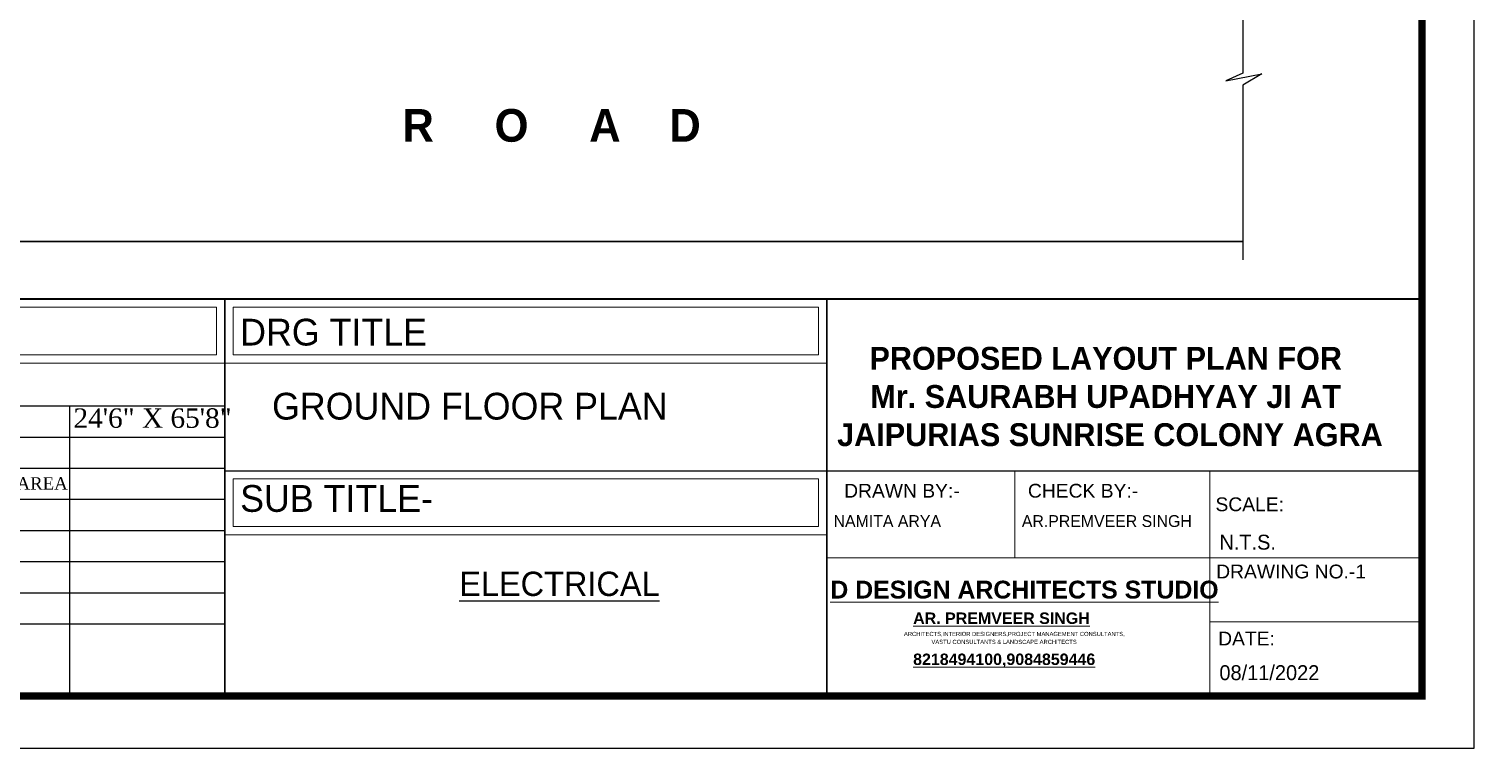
# Model space of a CAD drawing. Header units: millimetres. Extents: x -6808 to 215771, y -89660 to -16303.
# Drawn here: x 98732.2 to 99178.4, y -53532.4 to -53310.5 of the extents above; entities that cross this region are included whole.
import ezdxf

# ---------------------------------------------------------------- set-up
doc = ezdxf.new("R2010")
doc.units = ezdxf.units.MM
doc.layers.get('0').update_dxf_attribs({"color": 8})
doc.layers.add('FORMAT', color=7, linetype='Continuous')
doc.layers.add('FORMAT LAAYER', color=250, linetype='Continuous', lineweight=13)
doc.layers.add('text', color=7, linetype='Continuous', lineweight=25)
doc.styles.add('cdim', font='arial.ttf')
doc.styles.add('HYPERMARTBORA0$0$SANSSERIFBOLD', font='sasb____.pfb', dxfattribs={"height": 0.2})
doc.styles.add('SAJ', font='eurr____.ttf')
doc.styles.add('working', font='swissl.ttf')

msp = doc.modelspace()

# ---------------------------------------------------------------- linework, layer by layer
msp.add_lwpolyline([(99106.955, -53284.611), (99106.955, -53324.169), (99101.781, -53326.565), (99112.816, -53324.379), (99106.986, -53327.835), (99106.986, -53381.752)])
at = {"lineweight": 30}
msp.add_lwpolyline([(99106.986, -53376.128), (98667.172, -53376.128)], dxfattribs=at)
at = {"layer": 'FORMAT', "lineweight": 18}
msp.add_line((98792.735, -53413.695), (98792.735, -53393.871), dxfattribs=at)
at = {"layer": 'FORMAT', "linetype": 'ByBlock'}
for p, q in [((98535.019, -53426.862), (98792.735, -53426.862)), ((98535.019, -53436.466), (98792.735, -53436.466)), ((98535.019, -53446.071), (98792.735, -53446.071)), ((98535.019, -53455.675), (98792.735, -53455.675)), ((98535.019, -53465.279), (98792.735, -53465.279)), ((98535.019, -53474.883), (98792.735, -53474.883)), ((98535.019, -53484.487), (98792.735, -53484.487)), ((98535.019, -53494.091), (98792.735, -53494.091))]:
    msp.add_line(p, q, dxfattribs=at)
at = {"layer": 'FORMAT'}
msp.add_line((98744.908, -53516.362), (98744.908, -53426.862), dxfattribs=at)
at = {"layer": 'FORMAT', "ltscale": 2}
msp.add_line((98792.735, -53446.834), (99162.293, -53446.834), dxfattribs=at)
at = {"layer": 'FORMAT', "lineweight": 13, "ltscale": 20}
for p, q in [((99036.629, -53446.834), (99036.629, -53473.775)), ((99096.799, -53493.441), (99162.293, -53493.441))]:
    msp.add_line(p, q, dxfattribs=at)
at = {"layer": 'FORMAT', "color": 0}
msp.add_lwpolyline([(98414.532, -52447.789), (98414.532, -53532.439), (99178.37, -53532.439), (99178.37, -52447.789)], close=True, dxfattribs=at)
msp.add_lwpolyline([(98414.532, -52447.789), (98414.532, -53532.439), (99178.37, -53532.439), (99178.37, -52447.789)], close=True, dxfattribs=at)
at = {"layer": 'FORMAT', "color": 0, "const_width": 2.24}
msp.add_lwpolyline([(98430.609, -52463.866), (98430.609, -53516.362), (99162.293, -53516.362), (99162.293, -52463.866)], close=True, dxfattribs=at)
msp.add_lwpolyline([(98430.609, -52463.866), (98430.609, -53516.362), (99162.293, -53516.362), (99162.293, -52463.866)], close=True, dxfattribs=at)
at = {"layer": 'FORMAT', "ltscale": 2, "const_width": 0.559}
for points in [[(98534.503, -53393.871), (98534.503, -53516.362), (98430.609, -53516.362), (98430.609, -53393.871), (99162.293, -53393.871)], [(98792.735, -53516.362), (98792.735, -53393.871)]]:
    msp.add_lwpolyline(points, dxfattribs=at)
at = {"layer": 'FORMAT', "lineweight": 18}
for points in [[(98978.551, -53413.695), (98534.503, -53413.695), (98534.503, -53393.871), (98978.551, -53393.871)], [(98978.551, -53393.871), (98978.551, -53413.695)]]:
    msp.add_lwpolyline(points, dxfattribs=at)
at = {"layer": 'FORMAT', "const_width": 0.559}
msp.add_lwpolyline([(98978.551, -53516.362), (98978.551, -53393.871)], dxfattribs=at)
at = {"layer": 'FORMAT', "lineweight": 18}
for points in [[(98666.179, -53396.431), (98790.175, -53396.431), (98790.175, -53411.135), (98666.179, -53411.135)], [(98795.295, -53396.431), (98975.991, -53396.431), (98975.991, -53411.135), (98795.295, -53411.135)], [(98792.735, -53446.834), (98978.551, -53446.834), (98978.551, -53466.658), (98792.735, -53466.658)], [(98795.295, -53449.394), (98975.991, -53449.394), (98975.991, -53464.098), (98795.295, -53464.098)]]:
    msp.add_lwpolyline(points, close=True, dxfattribs=at)
at = {"layer": 'FORMAT', "color": 0, "lineweight": 13}
for points in [[(99096.799, -53516.362), (99096.799, -53446.834)], [(98978.551, -53473.775), (99162.293, -53473.775)]]:
    msp.add_lwpolyline(points, dxfattribs=at)

# ---------------------------------------------------------------- texts
at = {"layer": 'FORMAT', "lineweight": 13, "style": 'working'}
for s, height, p in [('DRAWN BY:-', 4.2576, (98983.898, -53455.155)), (' CHECK BY:-', 4.25764, (99038.981, -53455.155)), ('SCALE:', 4.2576, (99098.533, -53459.342)), ('DRAWING NO.-1', 4.25764, (99098.758, -53480.079)), ('DATE:', 4.2576, (99099.358, -53500.762))]:
    msp.add_text(s, height=height, dxfattribs=at).set_placement(p)
at = {"layer": 'FORMAT', "ltscale": 2, "attachment_point": 1, "style": 'SAJ'}
for s, insert, char_height, width in [('\\A1;{\\fCentury Gothic|b0|i0|c0|p34;DRG TITLE}', (98797.448, -53399.953), 8.25836, 191.48142), ('\\A1;{\\fCentury Gothic|b0|i0|c0|p34;GROUND FLOOR PLAN}', (98807.293, -53422.802), 8.25836, 191.48142), ('\\A1;{\\fCentury Gothic|b0|i0|c0|p34;SUB TITLE-}', (98797.445, -53451.28), 8.25836, 191.48142), ('\\A1;{\\fShonar Bangla|b0|i0|c0|p34;NAMITA ARYA}', (98980.638, -53460.56), 3.65867, 186.55052), ('\\A1;{\\fShonar Bangla|b0|i0|c0|p34;AR.PREMVEER SINGH}', (99038.759, -53460.56), 3.65867, 186.55052), ('\\A1;{\\fShonar Bangla|b0|i0|c0|p34;N.T.S.}', (99099.745, -53466.596), 4.60846, 119.67589), ('\\A1;{\\fShonar Bangla|b0|i0|c0|p34;08/11/2022}', (99099.745, -53506.862), 4.60846, 119.67589)]:
    msp.add_mtext(s, dxfattribs=dict(at, insert=insert, char_height=char_height, width=width))
at = {"layer": 'FORMAT', "insert": (99064.643, -53423.991), "char_height": 7.06187, "width": 177.40877, "attachment_point": 5, "style": 'cdim'}
msp.add_mtext('\\A1;{\\fDilleniaUPC|b1|i0|c0|p18;PROPOSED LAYOUT PLAN FOR \\PMr. SAURABH UPADHYAY JI AT \\P JAIPURIAS SUNRISE COLONY AGRA}', dxfattribs=at)
at = {"layer": 'FORMAT', "lineweight": 13, "attachment_point": 1, "style": 'working'}
for s, insert, char_height, width in [('\\A1;{\\fBook Antiqua|b0|i0|c0|p18;24\'6" X 65\'8"}', (98745.995, -53427.616), 5.98638, 154.95147), ('\\A1;{\\fBook Antiqua|b0|i0|c0|p18;GROUND FLOOR COV. AREA}', (98666.543, -53448.851), 3.84038, 99.40447)]:
    msp.add_mtext(s, dxfattribs=dict(at, insert=insert, char_height=char_height, width=width))
at = {"layer": 'FORMAT LAAYER', "color": 0, "lineweight": 13}
for s, height, style, p in [('%%UD DESIGN ARCHITECTS STUDIO', 5.4966, 'HYPERMARTBORA0$0$SANSSERIFBOLD', (98979.629, -53486.286)), ('%%UAR. PREMVEER SINGH', 3.53004, 'HYPERMARTBORA0$0$SANSSERIFBOLD', (99005.201, -53494.128)), ('ARCHITECTS,INTERIOR DESIGNERS,PROJECT MANAGEMENT CONSULTANTS,', 1.28401, 'working', (99002.36, -53497.856)), ('VASTU CONSULTANTS & LANDSCAPE ARCHITECTS', 1.28401, 'working', (99010.856, -53500.308)), ('%%U8218494100,9084859446', 3.53004, 'HYPERMARTBORA0$0$SANSSERIFBOLD', (99005.201, -53506.8))]:
    msp.add_text(s, height=height, dxfattribs=dict(at, style=style)).set_placement(p)
at = {"layer": 'FORMAT LAAYER', "linetype": 'ByBlock', "insert": (98878.604, -53335.247), "char_height": 10.08, "width": 351.4658, "attachment_point": 2, "style": 'SAJ'}
msp.add_mtext('\\A1;{\\fCentury Gothic|b1|i0|c0|p34;        R     O     A    D }', dxfattribs=at)
at = {"layer": 'text', "linetype": 'ByBlock', "insert": (98894.61, -53478.006), "char_height": 7.5, "width": 169.56473, "attachment_point": 2, "style": 'SAJ'}
msp.add_mtext('\\A1;{\\fAlgerian|b0|i0|c0|p82;\\L ELECTRICAL }', dxfattribs=at)

doc.saveas('drawing.dxf')
